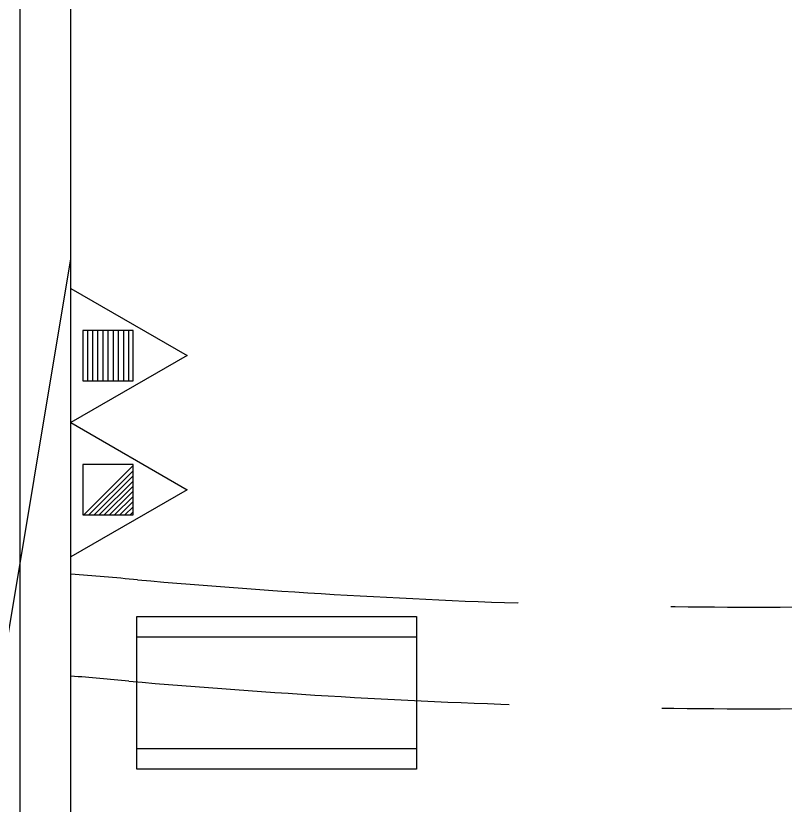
# Model space of a CAD drawing. Header units: inches. Extents: x 0 to 1813292486, y 0 to 3473589894.
# Drawn here: x 600676178 to 600677691, y 3473207339 to 3473208892 of the extents above; entities that cross this region are included whole.
import ezdxf

# ---------------------------------------------------------------- set-up
doc = ezdxf.new("R2010")
doc.units = ezdxf.units.IN
doc.header["$LTSCALE"] = 1000
doc.header["$MEASUREMENT"] = 0
doc.linetypes.add('AX-MALL-GIRD-200$0$DOTE', pattern=[2.4200000000000004, 2, -0.2, 0.02, -0.2])
doc.linetypes.add('AX-MALL-WALL-P02-QT$0$DASH', pattern=[0.35, 0.25, -0.1])
for name, color, linetype in [('A-Anno-Note', 241, 'Continuous'), ('AX-MALL-DIM-P02$0$A-Detl-Thin', 131, 'Continuous'), ('AX-MALL-GIRD-200$0$A-Grid', 222, 'AX-MALL-GIRD-200$0$DOTE'), ('AX-MALL-P02-200$0$A-Anno-Note', 241, 'Continuous'), ('AX-MALL-WALL-P02$0$A-Anno-Note', 241, 'Continuous'), ('AX-MALL-WALL-P02-QT$0$A-Detl-Patt', 8, 'Continuous'), ('AX-MALL-WALL-P02-QT$0$A-Detl-Thin', 131, 'Continuous'), ('AX-MALL-WALL-P02-QT$0$A-Fixt', 81, 'Continuous'), ('AX-MALL-WALL-P02-QT$0$A-Wall', 2, 'Continuous'), ('AX-MALL-WALL-P02-QT$0$A-Wall-Patt', 13, 'Continuous'), ('AX-MALL-WALL-P02-QT$0$A-Wind', 4, 'Continuous'), ('AX-MALL-ZTKD-P02$0$A-Anno-Note', 241, 'Continuous'), ('PX-MALL-P02-LG$0$P-Exsh', 31, 'Continuous')]:
    doc.layers.add(name, color=color, linetype=linetype)

# ---------------------------------------------------------------- blocks, each defined once
blk = doc.blocks.new('AX-MALL-GIRD-200')
at = {"layer": 'AX-MALL-GIRD-200$0$A-Grid'}
blk.add_line((600466637.686063, 3473020157.616622), (600505367.2250125, 3473124121.343704), dxfattribs=at)
blk = doc.blocks.new('AX-MALL-WALL-P02-QT$0$tj')
at = {"layer": 'AX-MALL-WALL-P02-QT$0$A-Detl-Patt'}
h = blk.add_hatch(dxfattribs=at)
h.set_pattern_fill('STEEL', color=256, scale=100.0000000000001, angle=50.43183869082386)
h.set_pattern_definition([(75.00000000004839, (-14278.19445574284, 156289.8254051208), (-153.3407249234246, 41.08752340989569), []), (75.00000000004839, (-14317.88195610046, 156358.5661673546), (-153.3407249234246, 41.08752340989569), [])])
edge = h.paths.add_edge_path()
edge.add_arc((274302.9537697641, 370915.3693751197), 354853.2281302969, 270.9601093956941, 275.9513128638887)
edge.add_line((311095.3180618286, 17974.67259407043), (323404.2928284407, 17664.898229599))
edge.add_arc((337498.5854798314, -5423.033113246463), 27049.98445535583, 84.4296474408203, 121.40245730350341, ccw=False)
edge.add_line((340124.270958662, 21499.21483898163), (352435.6233639717, 23411.5238032341))
edge.add_line((352435.6233639717, 23411.5238032341), (352460.3320846558, 23263.57286787033))
edge.add_arc((262948.9762239404, 558936.3422532297), 543099.989586636, 279.486523026639, 288.5053300047131)
edge.add_line((435325.042740941, 43917.80823612213), (435185.9318172932, 44187.60760259628))
edge.add_arc((262948.9762341097, 558936.342259489), 542799.9895904897, 279.51816553668203, 288.50044427399206, ccw=False)
edge.add_line((352706.5441896915, 23608.95860147476), (352681.7270303965, 23756.88773488998))
edge.add_line((352681.7270303965, 23756.88773488998), (340117.7681742907, 21803.84383869171))
edge.add_arc((337510.0970116529, -5455.006554111635), 27383.29552171703, 84.53552636432372, 121.2026843873002)
edge.add_line((323323.7129554749, 17967.02113437653), (311085.7617697716, 18275.00808191299))
edge.add_arc((274273.8104503512, 371474.5356685471), 355112.6948552598, 270.96411062040687, 275.9501261722048, ccw=False)
edge.add_line((280248.9759351015, 16412.11376953125), (280248.9759185314, 16111.96136569977))
blk = doc.blocks.new('AX-MALL-WALL-P02-QT$0$JB-AC(i)-Li')
for p, q in [((-275, 0), (275, 0)), ((-275, 0), (275, 0)), ((-275, -300), (-275, 0)), ((275, 0), (275, -300)), ((-275, -40), (275, -40)), ((275, -260), (-275, -260)), ((275, -300), (-275, -300))]:
    blk.add_line(p, q)
blk = doc.blocks.new('AX-MALL-WALL-P02-QT')
at = {"layer": 'AX-MALL-WALL-P02-QT$0$A-Wall-Patt'}
h = blk.add_hatch(dxfattribs=at)
h.set_pattern_fill('普通砖', color=256, scale=200, style=0)
h.set_pattern_definition([(45, (0, 359.0227), (-353.55353201463, 353.55353201463), [])])
h.paths.add_polyline_path([(600471516.8544122, 3473033262.985417), (600471633.5100626, 3473033281.711524), (600475308.6650028, 3473043147.122154), (600475249.8654712, 3473043275.740252), (600475121.2473733, 3473043216.94072), (600471451.9154207, 3473033367.16104)])
at = {"layer": 'AX-MALL-WALL-P02-QT$0$A-Detl-Thin', "linetype": 'AX-MALL-WALL-P02-QT$0$DASH', "ltscale": 3}
for points in [[(600471983.8707771, 3473034222.202984, -0.001039773706946984), (600472103.0224301, 3473034165.755334, 0.05949302735259574), (600475225.9237324, 3473033111.207122, 0.0002694302172760991), (600475794.3179932, 3473032992.515661, 0.0002694302172760991)], [(600471913.8050992, 3473034034.122068, -0.0009065377466982695), (600472017.0203229, 3473033985.19056, 0.05949302735428554), (600475184.8552716, 3473032915.469079, 0.0002552902410430655), (600475723.6931206, 3473032802.933592, 0.0002552902410430655)]]:
    blk.add_lwpolyline(points, format="xyb", dxfattribs=at)
at = {"layer": 'AX-MALL-WALL-P02-QT$0$A-Wall'}
blk.add_line((600471633.5100626, 3473033281.711524), (600475308.6650028, 3473043147.122154), dxfattribs=at)
at = {"layer": 'AX-MALL-WALL-P02-QT$0$A-Detl-Thin', "rotation": 339.5681613091762}
blk.add_blockref('AX-MALL-WALL-P02-QT$0$tj', (600144118.6961328, 3473128496.287411), dxfattribs=at)
at = {"layer": 'AX-MALL-WALL-P02-QT$0$A-Fixt', "rotation": 339.5681613375581}
blk.add_blockref('AX-MALL-WALL-P02-QT$0$JB-AC(i)-Li', (600472333.9508426, 3473034002.43392), dxfattribs=at)
at = {"layer": 'AX-MALL-WALL-P02-QT$0$A-Wind'}
blk.add_blockref('AX-MALL-GIRD-200', (0, 0), dxfattribs=at)
blk = doc.blocks.new('AX-MALL-WALL-P02')
at = {"layer": 'AX-MALL-WALL-P02$0$A-Anno-Note'}
blk.add_blockref('AX-MALL-WALL-P02-QT', (0, 0), dxfattribs=at)
blk = doc.blocks.new('PX-MALL-P02-LG$0$MHQ')
at = {"layer": 'PX-MALL-P02-LG$0$P-Exsh', "ltscale": 0.7}
h = blk.add_hatch(dxfattribs=at)
h.set_pattern_fill('ANSI31', color=256, scale=25, style=0)
h.set_pattern_definition([(45, (-160019.2306599375, -42228.3236173685), (-28.0633003783411, 28.0633003783411), [])])
h.paths.add_polyline_path([(-75.0000000015425, 185.1731819980414), (75, 185.1731819980414), (75, 35.17318199802685), (-75.0000000015425, 35.17318199802685)])
for points in [[(0, 346.4101615137042), (-200, -1.455191522836685e-11), (200, -1.455191522836685e-11)], [(0, 346.4101615137042), (-200, -1.455191522836685e-11), (200, -1.455191522836685e-11)], [(0, 346.4101615137042), (-200, -1.455191522836685e-11), (200, -1.455191522836685e-11)], [(-75.0000000015425, 185.1731819980414), (75, 185.1731819980414), (75, 35.17318199802685), (-75.0000000015425, 35.17318199802685)]]:
    blk.add_lwpolyline(points, close=True, dxfattribs=at)
blk = doc.blocks.new('PX-MALL-P02-LG$0$A$C301F1425')
at = {"layer": 'PX-MALL-P02-LG$0$P-Exsh', "ltscale": 0.7}
for p in [(-200, 1.455191522836685e-11), (200, 1.455191522836685e-11)]:
    blk.add_blockref('PX-MALL-P02-LG$0$MHQ', p, dxfattribs=at)
blk = doc.blocks.new('PX-MALL-P02-LG')
at = {"xscale": -0.6600000001490107, "yscale": 0.660000000149011, "zscale": 0.660000000149011, "rotation": 249.5681618208259}
blk.add_blockref('PX-MALL-P02-LG$0$A$C301F1425', (600472087.863204, 3473034501.355101), dxfattribs=at)
blk = doc.blocks.new('AX-MALL-ZTKD-P02')
at = {"layer": 'AX-MALL-ZTKD-P02$0$A-Anno-Note'}
blk.add_blockref('AX-MALL-GIRD-200', (0, 0), dxfattribs=at)
blk = doc.blocks.new('AX-MALL-DIM-P02')
at = {"layer": 'AX-MALL-DIM-P02$0$A-Detl-Thin'}
blk.add_blockref('AX-MALL-ZTKD-P02', (-2.384185791015625e-06, 9.5367431640625e-07), dxfattribs=at)
blk = doc.blocks.new('AX-MALL-P02-200')
at = {"layer": 'AX-MALL-P02-200$0$A-Anno-Note'}
blk.add_blockref('AX-MALL-WALL-P02', (0, 0), dxfattribs=at)
for name in ['AX-MALL-DIM-P02', 'PX-MALL-P02-LG']:
    blk.add_blockref(name, (0, 0), dxfattribs=at)

msp = doc.modelspace()

# ---------------------------------------------------------------- block references
at = {"layer": 'A-Anno-Note', "rotation": 20.43183869077545}
msp.add_blockref('AX-MALL-P02-200', (1250392458.527329, 9048125.682563305), dxfattribs=at)

doc.saveas('drawing.dxf')
